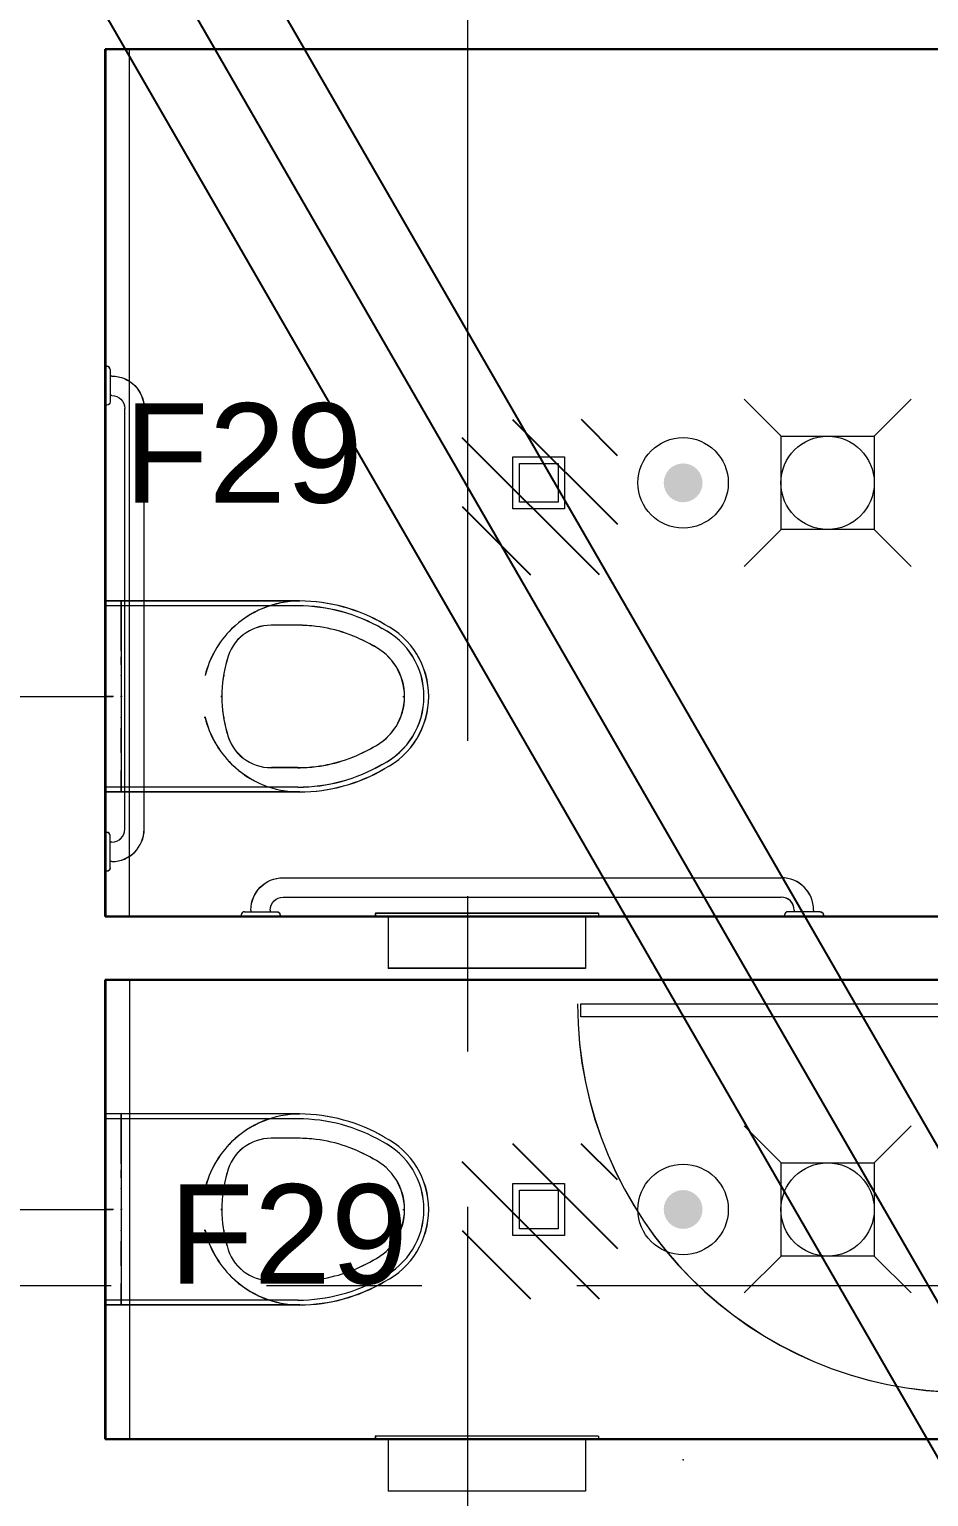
# Model space of a CAD drawing. Header units: inches. Extents: x -26575 to 27, y -11337 to 2257.
# Drawn here: x -21814.9 to -21745.4, y 650.8 to 764.2 of the extents above; entities that cross this region are included whole.
import ezdxf

# ---------------------------------------------------------------- set-up
doc = ezdxf.new("R2010")
doc.units = ezdxf.units.IN
doc.header["$LTSCALE"] = 48
doc.header["$MEASUREMENT"] = 0
for name, pattern in [('A106$0$CENTER', [2, 1.25, -0.25, 0.25, -0.25]), ('A106$0$DGN Style 4', [381.581252, 190.671456, -95.335728, 0.238339, -95.335728]), ('A112$0$CENTER', [2, 1.25, -0.25, 0.25, -0.25])]:
    doc.linetypes.add(name, pattern=pattern)
for name, color, linetype in [('A106$0$A-DOOR', 8, 'Continuous'), ('A106$0$A-FLOR-PFIX', 8, 'Continuous'), ('A106$0$A-FLOR-SPCL', 8, 'Continuous'), ('A106$0$A-GRID-GRDP0-15', 8, 'Continuous'), ('A106$0$A-WALL-FULL-INTR', 8, 'Continuous'), ('A106$0$Level 30', 8, 'Continuous'), ('A112$0$A-DOOR', 8, 'Continuous'), ('A112$0$A-FLOR-PFIX', 8, 'Continuous'), ('A112$0$A-FLOR-SPCL', 8, 'Continuous'), ('A112$0$A-GRID-GRDP0-15', 8, 'Continuous'), ('A112$0$A-WALL-FULL-INTR', 8, 'Continuous'), ('A112$0$Level 30', 8, 'Continuous'), ('A612$0$A-CLNG-AVDC', 8, 'Continuous'), ('A612$0$A-CLNG-LITE', 3, 'Continuous'), ('A612$0$A-CLNG-MECH-RTRN', 8, 'Continuous'), ('E-CNDT-POWR', 30, 'Continuous'), ('E-Emer-lite', 1, 'Continuous'), ('E-TEXT', 6, 'Continuous'), ('XREF', 7, 'Continuous')]:
    doc.layers.add(name, color=color, linetype=linetype)
doc.styles.add('M08', font='arial.ttf', dxfattribs={"height": 7.68})

# ---------------------------------------------------------------- blocks, each defined once
blk = doc.blocks.new('A106$0$AFWALL_1')
at = {"layer": 'A106$0$A-FLOR-PFIX', "linetype": 'Continuous', "lineweight": 13}
for p, q in [((-15.02, 7.38), (-1.23, 7.38)), ((-14.88, 7), (0, 7)), ((-1.23, 3.52), (-1.23, 7.38)), ((-1.23, 7.38), (0, 7.38)), ((-1.23, 7.38), (-1.23, 5.73)), ((0, 7), (0, 7.38)), ((0, 7.38), (0, 5.92)), ((0, 7), (0, 0)), ((-1.23, 5.73), (-1.23, 5.48)), ((0, 5.92), (0, 5.64)), ((-14.88, 5.5), (-12.83, 5.5)), ((-1.23, 5.48), (-1.23, 4.99)), ((-1.23, 4.99), (-1.23, 4.35)), ((0, 5.64), (0, 5.1)), ((0, 5.1), (0, 4.4)), ((-1.23, 4.35), (-1.23, 3.07)), ((-1.23, 3.52), (-1.23, 3.28)), ((0, 4.4), (0, 3.11)), ((-1.23, 3.28), (-1.23, 2.6)), ((-1.23, 2.84), (-1.23, 3.07)), ((-1.23, 2.63), (-1.23, 2.84)), ((-1.23, 2.45), (-1.23, 2.63)), ((-1.23, 2.6), (-1.23, 1.62)), ((-1.23, 2.45), (-1.23, 1.75)), ((0, 2.92), (0, 3.11)), ((0, 2.74), (0, 2.92)), ((0, 2.59), (0, 2.74)), ((0, 2.59), (0, 1.85)), ((-9.14, 1.62), (-9.21, 1.62)), ((-1.23, 1.75), (-1.23, 0.91)), ((-1.23, 1.62), (-1.23, 1.59)), ((-1.23, 1.59), (-1.23, 1.5)), ((-1.23, 1.5), (-1.23, 1.35)), ((-1.23, 1.35), (-1.23, 0.92)), ((0, 1.85), (0, 0.96)), ((-23.12, 0), (-23.13, 0)), ((-23.09, 0), (-23.12, 0)), ((-23.05, 0), (-23.09, 0)), ((-22.99, 0), (-23.05, 0)), ((-9.05, 0), (-8.95, 0)), ((-8.94, 0), (-9, 0)), ((-8.95, 0), (-8.94, 0)), ((-1.29, 0), (-1.23, 0)), ((-1.23, 0.92), (-1.23, 0.47)), ((-1.23, 0.91), (-1.23, 0)), ((-1.23, 0.47), (-1.23, 0)), ((-1.23, 0), (-1.23, -0.47)), ((-1.23, 0), (-1.23, -0.91)), ((-0.64, 0), (0, 0)), ((0.64, 0), (-0.57, 0)), ((0, 0.96), (0, 0)), ((0, -7), (0, 0)), ((0, 0), (0, -0.96)), ((-1.23, -0.47), (-1.23, -0.92)), ((-1.23, -0.91), (-1.23, -1.75)), ((-1.23, -0.92), (-1.23, -1.35)), ((0, -0.96), (0, -1.85)), ((-9.14, -1.62), (-9.21, -1.62)), ((-7.76, -1.62), (-7.67, -1.62)), ((-7.66, -1.62), (-7.71, -1.62)), ((-7.67, -1.62), (-7.66, -1.62)), ((-1.23, -1.35), (-1.23, -1.5)), ((-1.23, -1.5), (-1.23, -1.59)), ((-1.23, -1.59), (-1.23, -1.62)), ((-1.23, -1.62), (-1.23, -2.6)), ((-1.23, -1.75), (-1.23, -2.45)), ((0, -1.85), (0, -2.59)), ((-1.23, -2.63), (-1.23, -2.45)), ((-1.23, -2.6), (-1.23, -3.28)), ((-1.23, -2.84), (-1.23, -2.63)), ((-1.23, -3.07), (-1.23, -2.84)), ((-1.23, -4.35), (-1.23, -3.07)), ((-1.23, -3.28), (-1.23, -3.52)), ((0, -2.74), (0, -2.59)), ((0, -2.92), (0, -2.74)), ((0, -3.11), (0, -2.92)), ((0, -4.4), (0, -3.11)), ((-1.23, -3.52), (-1.23, -7.38)), ((-1.23, -4.35), (-1.23, -4.99)), ((0, -4.4), (0, -5.1)), ((-14.88, -5.5), (-12.83, -5.5)), ((-1.23, -4.99), (-1.23, -5.48)), ((-1.23, -5.48), (-1.23, -5.73)), ((0, -5.1), (0, -5.64)), ((0, -5.64), (0, -5.92)), ((-1.23, -7.38), (-1.23, -5.73)), ((0, -7.38), (0, -5.92)), ((-15.02, -7.38), (-1.23, -7.38)), ((-14.88, -7), (0, -7)), ((-1.23, -7.38), (0, -7.38)), ((0, -7), (0, -7.38))]:
    blk.add_line(p, q, dxfattribs=at)
at = {"layer": 'A106$0$A-FLOR-PFIX', "linetype": 'Continuous', "lineweight": 13, "extrusion": (0, 0, -1)}
for centre, radius, start, end in [((14.95, -5.73), 13.11, 59.5714, 89.6853), ((14.88, -6), 13, 59.8405, 90), ((14.88, -6), 13, 59.8406, 90.0001), ((15.04, -0.17), 7.54, 90.1427, 134.4461), ((18.75, 0), 6.25, 360, 63.0198), ((18.75, 0), 5.88, 360, 63.119), ((14.88, -6), 11.5, 59.6174, 82.8545), ((14.88, -6), 11.5, 82.8545, 90), ((12.81, 2), 3.5, 89.6441, 166.4342), ((15.04, -0.17), 7.54, 134.4461, 166.2742), ((18.75, 0), 4.38, 360, 63.6571), ((19, 0), 10, 163.6146, 180), ((18.75, 0), 6.25, 296.9802, 360), ((18.75, 0), 5.88, 296.881, 360), ((18.75, 0), 4.38, 296.3429, 360), ((19, 0), 10, 180, 196.3854), ((15.04, 0.16), 7.54, 193.7258, 225.5539), ((12.81, -2), 3.5, 193.5658, 270.3559), ((14.88, 6), 11.5, 277.1455, 300.3826), ((14.95, 5.73), 13.11, 270.3147, 300.4286), ((14.88, 6), 13, 269.9999, 300.1594), ((14.88, 6), 13, 270, 300.1595), ((14.88, 6), 11.5, 270, 277.1455), ((15.04, 0.16), 7.54, 225.5539, 269.8573)]:
    blk.add_arc(centre, radius, start, end, dxfattribs=at)
at = {"layer": 'A106$0$A-FLOR-PFIX', "linetype": 'Continuous', "lineweight": 13}
for p in [(-1.23, 1.62), (-1.23, 0), (0, 0), (-1.23, -1.62)]:
    blk.add_point(p, dxfattribs=at)
blk = doc.blocks.new('A106$0$AFWALL_3')
at = {"layer": 'A106$0$A-FLOR-PFIX', "linetype": 'Continuous', "lineweight": 13}
for p, q in [((-15.02, 7.38), (-1.23, 7.38)), ((-14.88, 7), (0, 7)), ((-1.23, 3.52), (-1.23, 7.38)), ((-1.23, 7.38), (0, 7.38)), ((-1.23, 7.38), (-1.23, 5.73)), ((0, 7), (0, 7.38)), ((0, 7.38), (0, 5.92)), ((0, 7), (0, 0)), ((-1.23, 5.73), (-1.23, 5.48)), ((0, 5.92), (0, 5.64)), ((-14.88, 5.5), (-12.83, 5.5)), ((-1.23, 5.48), (-1.23, 4.99)), ((-1.23, 4.99), (-1.23, 4.35)), ((0, 5.64), (0, 5.1)), ((0, 5.1), (0, 4.4)), ((-1.23, 4.35), (-1.23, 3.07)), ((-1.23, 3.52), (-1.23, 3.28)), ((0, 4.4), (0, 3.11)), ((-1.23, 3.28), (-1.23, 2.6)), ((-1.23, 2.84), (-1.23, 3.07)), ((-1.23, 2.63), (-1.23, 2.84)), ((-1.23, 2.45), (-1.23, 2.63)), ((-1.23, 2.6), (-1.23, 1.62)), ((-1.23, 2.45), (-1.23, 1.75)), ((0, 2.92), (0, 3.11)), ((0, 2.74), (0, 2.92)), ((0, 2.59), (0, 2.74)), ((0, 2.59), (0, 1.85)), ((-9.14, 1.62), (-9.21, 1.62)), ((-1.23, 1.75), (-1.23, 0.91)), ((-1.23, 1.62), (-1.23, 1.59)), ((-1.23, 1.59), (-1.23, 1.5)), ((-1.23, 1.5), (-1.23, 1.35)), ((-1.23, 1.35), (-1.23, 0.92)), ((0, 1.85), (0, 0.96)), ((-23.12, 0), (-23.13, 0)), ((-23.09, 0), (-23.12, 0)), ((-23.05, 0), (-23.09, 0)), ((-22.99, 0), (-23.05, 0)), ((-9.05, 0), (-8.95, 0)), ((-8.94, 0), (-9, 0)), ((-8.95, 0), (-8.94, 0)), ((-1.29, 0), (-1.23, 0)), ((-1.23, 0.92), (-1.23, 0.47)), ((-1.23, 0.91), (-1.23, 0)), ((-1.23, 0.47), (-1.23, 0)), ((-1.23, 0), (-1.23, -0.47)), ((-1.23, 0), (-1.23, -0.91)), ((-0.64, 0), (0, 0)), ((0.64, 0), (-0.57, 0)), ((0, 0.96), (0, 0)), ((0, -7), (0, 0)), ((0, 0), (0, -0.96)), ((-1.23, -0.47), (-1.23, -0.92)), ((-1.23, -0.91), (-1.23, -1.75)), ((-1.23, -0.92), (-1.23, -1.35)), ((0, -0.96), (0, -1.85)), ((-9.14, -1.62), (-9.21, -1.62)), ((-7.76, -1.62), (-7.67, -1.62)), ((-7.66, -1.62), (-7.71, -1.62)), ((-7.67, -1.62), (-7.66, -1.62)), ((-1.23, -1.35), (-1.23, -1.5)), ((-1.23, -1.5), (-1.23, -1.59)), ((-1.23, -1.59), (-1.23, -1.62)), ((-1.23, -1.62), (-1.23, -2.6)), ((-1.23, -1.75), (-1.23, -2.45)), ((0, -1.85), (0, -2.59)), ((-1.23, -2.63), (-1.23, -2.45)), ((-1.23, -2.6), (-1.23, -3.28)), ((-1.23, -2.84), (-1.23, -2.63)), ((-1.23, -3.07), (-1.23, -2.84)), ((-1.23, -4.35), (-1.23, -3.07)), ((-1.23, -3.28), (-1.23, -3.52)), ((0, -2.74), (0, -2.59)), ((0, -2.92), (0, -2.74)), ((0, -3.11), (0, -2.92)), ((0, -4.4), (0, -3.11)), ((-1.23, -3.52), (-1.23, -7.38)), ((-1.23, -4.35), (-1.23, -4.99)), ((0, -4.4), (0, -5.1)), ((-14.88, -5.5), (-12.83, -5.5)), ((-1.23, -4.99), (-1.23, -5.48)), ((-1.23, -5.48), (-1.23, -5.73)), ((0, -5.1), (0, -5.64)), ((0, -5.64), (0, -5.92)), ((-1.23, -7.38), (-1.23, -5.73)), ((0, -7.38), (0, -5.92)), ((-15.02, -7.38), (-1.23, -7.38)), ((-14.88, -7), (0, -7)), ((-1.23, -7.38), (0, -7.38)), ((0, -7), (0, -7.38))]:
    blk.add_line(p, q, dxfattribs=at)
at = {"layer": 'A106$0$A-FLOR-PFIX', "linetype": 'Continuous', "lineweight": 13, "extrusion": (0, 0, -1)}
for centre, radius, start, end in [((14.95, -5.73), 13.11, 59.5714, 89.6853), ((14.88, -6), 13, 59.8405, 90), ((14.88, -6), 13, 59.8406, 90.0001), ((15.04, -0.17), 7.54, 90.1427, 134.4461), ((18.75, 0), 6.25, 360, 63.0198), ((18.75, 0), 5.88, 360, 63.119), ((14.88, -6), 11.5, 59.6174, 82.8545), ((14.88, -6), 11.5, 82.8545, 90), ((12.81, 2), 3.5, 89.6441, 166.4342), ((15.04, -0.17), 7.54, 134.4461, 166.2742), ((18.75, 0), 4.38, 360, 63.6571), ((19, 0), 10, 163.6146, 180), ((18.75, 0), 6.25, 296.9802, 360), ((18.75, 0), 5.88, 296.881, 360), ((18.75, 0), 4.38, 296.3429, 360), ((19, 0), 10, 180, 196.3854), ((15.04, 0.16), 7.54, 193.7258, 225.5539), ((12.81, -2), 3.5, 193.5658, 270.3559), ((14.88, 6), 11.5, 277.1455, 300.3826), ((14.95, 5.73), 13.11, 270.3147, 300.4286), ((14.88, 6), 13, 269.9999, 300.1594), ((14.88, 6), 13, 270, 300.1595), ((14.88, 6), 11.5, 270, 277.1455), ((15.04, 0.16), 7.54, 225.5539, 269.8573)]:
    blk.add_arc(centre, radius, start, end, dxfattribs=at)
at = {"layer": 'A106$0$A-FLOR-PFIX', "linetype": 'Continuous', "lineweight": 13}
for p in [(-1.23, 1.62), (-1.23, 0), (0, 0), (-1.23, -1.62)]:
    blk.add_point(p, dxfattribs=at)
blk = doc.blocks.new('*U393')
at = {"layer": 'A106$0$A-FLOR-SPCL', "linetype": 'Continuous', "lineweight": 13}
for p, q in [((-8.63, 0.75), (-8.63, 0.5)), ((-8.63, 0.75), (8.63, 0.75)), ((-8.63, 0.5), (8.63, 0.5)), ((-7.63, 0.5), (-7.62, -3.5)), ((7.63, 0.5), (7.63, -3.5)), ((8.63, 0.75), (8.63, 0.5)), ((-7.62, -3.5), (7.63, -3.5))]:
    blk.add_line(p, q, dxfattribs=at)
blk = doc.blocks.new('*U396')
at = {"layer": 'A106$0$A-FLOR-SPCL', "linetype": 'Continuous', "lineweight": 13}
for p, q in [((-8.63, 0.75), (-8.63, 0.5)), ((-8.63, 0.75), (8.63, 0.75)), ((-8.63, 0.5), (8.63, 0.5)), ((-7.63, 0.5), (-7.62, -3.5)), ((7.63, 0.5), (7.63, -3.5)), ((8.63, 0.75), (8.63, 0.5)), ((-7.62, -3.5), (7.63, -3.5))]:
    blk.add_line(p, q, dxfattribs=at)
blk = doc.blocks.new('A106$0$GBPL02')
at = {"layer": 'A106$0$Level 30', "linetype": 'Continuous', "lineweight": 0}
for p, q in [((-1.75, 3), (-40.25, 3)), ((-1.75, 1.5), (-40.25, 1.5)), ((-43.51, 0.12), (-43.51, 0)), ((-43.25, 0.37), (-40.75, 0.37)), ((-42.75, 0.5), (-42.75, 0.37)), ((-41.26, 0.5), (-41.25, 0.38)), ((-40.5, 0.12), (-40.5, 0)), ((-1.5, 0.12), (-1.5, 0)), ((1.25, 0.37), (-1.25, 0.37)), ((-0.75, 0.5), (-0.75, 0.37)), ((0.75, 0.5), (0.75, 0.37)), ((1.5, 0.12), (1.5, 0))]:
    blk.add_line(p, q, dxfattribs=at)
at = {"layer": 'A106$0$Level 30', "linetype": 'Continuous', "lineweight": 0, "extrusion": (0, 0, -1)}
for centre, radius, start, end in [((40.25, 0.5), 2.5, 360, 90), ((40.25, 0.5), 1, 360, 90), ((40.75, 0.12), 0.25, 90, 180), ((-1.25, 0.12), 0.25, 90, 180)]:
    blk.add_arc(centre, radius, start, end, dxfattribs=at)
at = {"layer": 'A106$0$Level 30', "linetype": 'Continuous', "lineweight": 0}
for centre, radius, start, end in [((-1.75, 0.5), 2.5, 0, 90), ((-1.75, 0.5), 1, 0, 90), ((-43.25, 0.12), 0.25, 90, 180), ((-1.25, 0.12), 0.25, 90, 180)]:
    blk.add_arc(centre, radius, start, end, dxfattribs=at)
blk.add_point((0, 0), dxfattribs=at)
blk = doc.blocks.new('A106$0$GBPL01')
at = {"layer": 'A106$0$A-FLOR-SPCL', "linetype": 'Continuous', "lineweight": 0}
for p, q in [((-0.13, 37.5), (0, 37.5)), ((-0.5, 36.75), (-0.38, 36.75)), ((-0.38, 37.25), (-0.38, 34.75)), ((-0.5, 35.25), (-0.38, 35.25)), ((-3, 1.75), (-3, 34.25)), ((-1.5, 1.75), (-1.5, 34.25)), ((-0.12, 34.5), (0, 34.5)), ((-0.38, -1.25), (-0.38, 1.25)), ((-0.12, 1.5), (0, 1.5)), ((-0.5, 0.75), (-0.38, 0.75)), ((-0.5, -0.75), (-0.38, -0.75)), ((-0.12, -1.5), (0, -1.5))]:
    blk.add_line(p, q, dxfattribs=at)
at = {"layer": 'A106$0$A-FLOR-SPCL', "linetype": 'Continuous', "lineweight": 0, "extrusion": (0, 0, -1)}
for centre, radius, start, end in [((0.12, 37.25), 0.25, 360, 90), ((0.5, 1.75), 2.5, 270, 360), ((0.5, 1.75), 1, 270, 360), ((0.12, 1.25), 0.25, 360, 90)]:
    blk.add_arc(centre, radius, start, end, dxfattribs=at)
at = {"layer": 'A106$0$A-FLOR-SPCL', "linetype": 'Continuous', "lineweight": 0}
for centre, radius, start, end in [((-0.5, 34.25), 2.5, 90, 180), ((-0.5, 34.25), 1, 90, 180), ((-0.12, 34.75), 0.25, 180, 270), ((-0.12, -1.25), 0.25, 180, 270)]:
    blk.add_arc(centre, radius, start, end, dxfattribs=at)
blk.add_point((0, 0), dxfattribs=at)
blk = doc.blocks.new('A106$0$GBPL02_2')
at = {"layer": 'A106$0$A-FLOR-SPCL', "linetype": 'Continuous', "lineweight": 0}
for p, q in [((-1.75, 3), (-40.25, 3)), ((-1.75, 1.5), (-40.25, 1.5)), ((-43.51, 0.12), (-43.51, 0)), ((-43.25, 0.37), (-40.75, 0.37)), ((-42.75, 0.5), (-42.75, 0.37)), ((-41.26, 0.5), (-41.25, 0.38)), ((-40.5, 0.12), (-40.5, 0)), ((-1.5, 0.12), (-1.5, 0)), ((1.25, 0.37), (-1.25, 0.37)), ((-0.75, 0.5), (-0.75, 0.37)), ((0.75, 0.5), (0.75, 0.37)), ((1.5, 0.12), (1.5, 0))]:
    blk.add_line(p, q, dxfattribs=at)
at = {"layer": 'A106$0$A-FLOR-SPCL', "linetype": 'Continuous', "lineweight": 0, "extrusion": (0, 0, -1)}
for centre, radius, start, end in [((40.25, 0.5), 2.5, 360, 90), ((40.25, 0.5), 1, 360, 90), ((40.75, 0.12), 0.25, 90, 180), ((-1.25, 0.12), 0.25, 90, 180)]:
    blk.add_arc(centre, radius, start, end, dxfattribs=at)
at = {"layer": 'A106$0$A-FLOR-SPCL', "linetype": 'Continuous', "lineweight": 0}
for centre, radius, start, end in [((-1.75, 0.5), 2.5, 0, 90), ((-1.75, 0.5), 1, 0, 90), ((-43.25, 0.12), 0.25, 90, 180), ((-1.25, 0.12), 0.25, 90, 180)]:
    blk.add_arc(centre, radius, start, end, dxfattribs=at)
blk.add_point((0, 0), dxfattribs=at)
blk = doc.blocks.new('*U385')
at = {"layer": 'A106$0$A-DOOR', "linetype": 'Continuous', "lineweight": 0}
blk.add_arc((613.01, 284.99), 240, 180, 270, dxfattribs=at)
at = {"layer": 'A106$0$A-DOOR', "linetype": 'Continuous', "lineweight": 13}
blk.add_3dface([(613.01, 276.98), (375.03, 276.98), (375.03, 284.99), (613.01, 284.99)], dxfattribs=at)
at = {"layer": 'A106$0$A-FLOR-PFIX', "linetype": 'A106$0$DGN Style 4', "lineweight": 0}
for p, q in [((-81, 475), (81, 475)), ((-81, 158), (81, 158))]:
    blk.add_line(p, q, dxfattribs=at)
at = {"layer": 'A106$0$A-WALL-FULL-INTR', "linetype": 'Continuous', "lineweight": 30}
for p, q in [((81, 339), (81, 875)), ((81, 875), (617, 875)), ((80.99, 339), (616.99, 339)), ((80.99, 300), (616.99, 300)), ((81, 16), (81, 300)), ((81, 16), (616.99, 16))]:
    blk.add_line(p, q, dxfattribs=at)
at = {"layer": 'A106$0$A-FLOR-PFIX', "linetype": 'Continuous', "lineweight": 13, "extrusion": (0, 0, -1), "xscale": 8, "yscale": 8, "zscale": 8}
for name, p in [('A106$0$AFWALL_1', (-81, 475)), ('A106$0$AFWALL_3', (-81, 158))]:
    blk.add_blockref(name, p, dxfattribs=at)
at = {"layer": 'A106$0$A-FLOR-SPCL', "linetype": 'Continuous', "lineweight": 0, "extrusion": (0, 0, -1), "xscale": 8, "yscale": 8, "zscale": 8}
for name, p in [('A106$0$GBPL01', (-81, 379)), ('A106$0$GBPL02_2', (-177, 339))]:
    blk.add_blockref(name, p, dxfattribs=at)
at = {"layer": 'A106$0$A-FLOR-SPCL', "linetype": 'Continuous', "lineweight": 13, "extrusion": (0, 0, -1), "xscale": 8, "yscale": 8, "zscale": 8}
for name, p in [('*U396', (-317, 335)), ('*U393', (-317, 12))]:
    blk.add_blockref(name, p, dxfattribs=at)
at = {"layer": 'A106$0$Level 30', "linetype": 'Continuous', "lineweight": 0, "extrusion": (0, 0, -1), "xscale": 8, "yscale": 8, "zscale": 8}
blk.add_blockref('A106$0$GBPL02', (-177, 339), dxfattribs=at)
blk = doc.blocks.new('A106')
at = {"layer": 'A106$0$A-GRID-GRDP0-15', "linetype": 'A106$0$CENTER', "lineweight": 0}
for p, q in [((-21781.02, 2113.24), (-21781.02, -676.9)), ((-23884.56, 667.16), (-20368.73, 667.16))]:
    blk.add_line(p, q, dxfattribs=at)
at = {"layer": 'A106$0$A-WALL-FULL-INTR', "lineweight": 30, "xscale": 0.125, "yscale": 0.125, "zscale": 0.125}
blk.add_blockref('*U385', (-21819.14, 653.28), dxfattribs=at)
blk = doc.blocks.new('A112')
at = {"layer": 'A112$0$A-DOOR', "lineweight": 0}
blk.add_arc((-21742.51, 688.91), 30, 180, 270, dxfattribs=at)
at = {"layer": 'A112$0$A-DOOR', "lineweight": 13}
blk.add_3dface([(-21742.51, 687.91), (-21772.26, 687.91), (-21772.26, 688.91), (-21742.51, 688.91)], dxfattribs=at)
at = {"layer": 'A112$0$A-FLOR-PFIX', "lineweight": 13}
for p, q in [((-21809.01, 719.66), (-21809.01, 720.03)), ((-21807.78, 720.03), (-21809.01, 720.03)), ((-21809.01, 720.03), (-21809.01, 718.58)), ((-21807.78, 716.18), (-21807.78, 720.03)), ((-21793.99, 720.03), (-21807.78, 720.03)), ((-21807.78, 720.03), (-21807.78, 718.39)), ((-21794.14, 719.66), (-21809.01, 719.66)), ((-21809.01, 719.66), (-21809.01, 712.66)), ((-21809.01, 718.58), (-21809.01, 718.3)), ((-21809.01, 718.3), (-21809.01, 717.76)), ((-21809.01, 717.76), (-21809.01, 717.06)), ((-21807.78, 718.39), (-21807.78, 718.14)), ((-21807.78, 718.14), (-21807.78, 717.65)), ((-21807.78, 717.65), (-21807.78, 717.01)), ((-21794.14, 718.16), (-21796.18, 718.16)), ((-21809.01, 717.06), (-21809.01, 715.77)), ((-21807.78, 717.01), (-21807.78, 715.73)), ((-21809.01, 715.58), (-21809.01, 715.77)), ((-21809.01, 715.4), (-21809.01, 715.58)), ((-21809.01, 715.25), (-21809.01, 715.4)), ((-21809.01, 715.25), (-21809.01, 714.51)), ((-21807.78, 716.18), (-21807.78, 715.94)), ((-21807.78, 715.94), (-21807.78, 715.26)), ((-21807.78, 715.5), (-21807.78, 715.73)), ((-21807.78, 715.29), (-21807.78, 715.5)), ((-21807.78, 715.11), (-21807.78, 715.29)), ((-21807.78, 715.26), (-21807.78, 714.28)), ((-21809.01, 714.51), (-21809.01, 713.62)), ((-21807.78, 715.11), (-21807.78, 714.41)), ((-21807.78, 714.41), (-21807.78, 713.57)), ((-21807.78, 714.28), (-21807.78, 714.25)), ((-21807.78, 714.25), (-21807.78, 714.16)), ((-21807.78, 714.16), (-21807.78, 714.01)), ((-21799.88, 714.28), (-21799.8, 714.28)), ((-21809.01, 713.62), (-21809.01, 712.66)), ((-21807.78, 714.01), (-21807.78, 713.58)), ((-21807.78, 713.58), (-21807.78, 713.13)), ((-21807.78, 713.57), (-21807.78, 712.66)), ((-21807.78, 713.13), (-21807.78, 712.66)), ((-21809.66, 712.66), (-21808.44, 712.66)), ((-21809.01, 705.66), (-21809.01, 712.66)), ((-21809.01, 712.66), (-21809.01, 711.7)), ((-21808.37, 712.66), (-21809.01, 712.66)), ((-21807.78, 712.66), (-21807.78, 712.19)), ((-21807.78, 712.66), (-21807.78, 711.75)), ((-21807.72, 712.66), (-21807.78, 712.66)), ((-21807.78, 712.19), (-21807.78, 711.74)), ((-21800.06, 712.66), (-21800.07, 712.66)), ((-21800.07, 712.66), (-21800.01, 712.66)), ((-21799.96, 712.66), (-21800.06, 712.66)), ((-21786.02, 712.66), (-21785.96, 712.66)), ((-21785.96, 712.66), (-21785.92, 712.66)), ((-21785.92, 712.66), (-21785.89, 712.66)), ((-21785.89, 712.66), (-21785.88, 712.66)), ((-21809.01, 711.7), (-21809.01, 710.81)), ((-21809.01, 710.81), (-21809.01, 710.07)), ((-21807.78, 711.75), (-21807.78, 710.91)), ((-21807.78, 711.74), (-21807.78, 711.3)), ((-21807.78, 711.3), (-21807.78, 711.16)), ((-21807.78, 711.16), (-21807.78, 711.07)), ((-21807.78, 711.07), (-21807.78, 711.04)), ((-21807.78, 711.04), (-21807.78, 710.06)), ((-21807.78, 710.91), (-21807.78, 710.21)), ((-21801.35, 711.04), (-21801.36, 711.04)), ((-21801.36, 711.04), (-21801.3, 711.04)), ((-21801.25, 711.04), (-21801.35, 711.04)), ((-21799.88, 711.04), (-21799.8, 711.04)), ((-21809.01, 709.92), (-21809.01, 710.07)), ((-21809.01, 709.74), (-21809.01, 709.92)), ((-21809.01, 709.55), (-21809.01, 709.74)), ((-21809.01, 708.26), (-21809.01, 709.55)), ((-21807.78, 710.03), (-21807.78, 710.21)), ((-21807.78, 710.06), (-21807.78, 709.38)), ((-21807.78, 709.82), (-21807.78, 710.03)), ((-21807.78, 709.59), (-21807.78, 709.82)), ((-21807.78, 708.31), (-21807.78, 709.59)), ((-21807.78, 709.38), (-21807.78, 709.14)), ((-21807.78, 709.14), (-21807.78, 705.28)), ((-21809.01, 708.26), (-21809.01, 707.56)), ((-21809.01, 707.56), (-21809.01, 707.02)), ((-21807.78, 708.31), (-21807.78, 707.67)), ((-21807.78, 707.67), (-21807.78, 707.18)), ((-21809.01, 707.02), (-21809.01, 706.74)), ((-21809.01, 705.28), (-21809.01, 706.74)), ((-21807.78, 707.18), (-21807.78, 706.93)), ((-21807.78, 705.28), (-21807.78, 706.93)), ((-21794.14, 707.16), (-21796.18, 707.16)), ((-21809.01, 705.66), (-21809.01, 705.28)), ((-21794.14, 705.66), (-21809.01, 705.66)), ((-21807.78, 705.28), (-21809.01, 705.28)), ((-21793.99, 705.28), (-21807.78, 705.28)), ((-21809.01, 680.03), (-21809.01, 680.41)), ((-21807.78, 680.41), (-21809.01, 680.41)), ((-21809.01, 680.41), (-21809.01, 678.95)), ((-21807.78, 676.56), (-21807.78, 680.41)), ((-21793.99, 680.41), (-21807.78, 680.41)), ((-21807.78, 680.41), (-21807.78, 678.77)), ((-21794.14, 680.03), (-21809.01, 680.03)), ((-21809.01, 680.03), (-21809.01, 673.03)), ((-21809.01, 678.95), (-21809.01, 678.67)), ((-21809.01, 678.67), (-21809.01, 678.14)), ((-21809.01, 678.14), (-21809.01, 677.43)), ((-21807.78, 678.77), (-21807.78, 678.51)), ((-21807.78, 678.51), (-21807.78, 678.03)), ((-21807.78, 678.03), (-21807.78, 677.39)), ((-21794.14, 678.53), (-21796.18, 678.53)), ((-21809.01, 677.43), (-21809.01, 676.14)), ((-21807.78, 677.39), (-21807.78, 676.1)), ((-21809.01, 675.95), (-21809.01, 676.14)), ((-21809.01, 675.78), (-21809.01, 675.95)), ((-21809.01, 675.63), (-21809.01, 675.78)), ((-21809.01, 675.63), (-21809.01, 674.88)), ((-21807.78, 676.56), (-21807.78, 676.31)), ((-21807.78, 676.31), (-21807.78, 675.63)), ((-21807.78, 675.87), (-21807.78, 676.1)), ((-21807.78, 675.67), (-21807.78, 675.87)), ((-21807.78, 675.49), (-21807.78, 675.67)), ((-21807.78, 675.63), (-21807.78, 674.66)), ((-21809.01, 674.88), (-21809.01, 674)), ((-21807.78, 675.49), (-21807.78, 674.78)), ((-21807.78, 674.78), (-21807.78, 673.94)), ((-21807.78, 674.66), (-21807.78, 674.63)), ((-21807.78, 674.63), (-21807.78, 674.53)), ((-21807.78, 674.53), (-21807.78, 674.39)), ((-21799.88, 674.66), (-21799.8, 674.66)), ((-21809.01, 674), (-21809.01, 673.03)), ((-21807.78, 674.39), (-21807.78, 673.96)), ((-21807.78, 673.96), (-21807.78, 673.5)), ((-21807.78, 673.94), (-21807.78, 673.03)), ((-21807.78, 673.5), (-21807.78, 673.03)), ((-21809.66, 673.03), (-21808.44, 673.03)), ((-21809.01, 666.03), (-21809.01, 673.03)), ((-21809.01, 673.03), (-21809.01, 672.07)), ((-21808.37, 673.03), (-21809.01, 673.03)), ((-21807.78, 673.03), (-21807.78, 672.57)), ((-21807.78, 673.03), (-21807.78, 672.13)), ((-21807.72, 673.03), (-21807.78, 673.03)), ((-21807.78, 672.57), (-21807.78, 672.11)), ((-21800.06, 673.03), (-21800.07, 673.03)), ((-21800.07, 673.03), (-21800.01, 673.03)), ((-21799.96, 673.03), (-21800.06, 673.03)), ((-21786.02, 673.03), (-21785.96, 673.03)), ((-21785.96, 673.03), (-21785.92, 673.04)), ((-21785.92, 673.04), (-21785.89, 673.04)), ((-21785.89, 673.04), (-21785.88, 673.03)), ((-21809.01, 672.07), (-21809.01, 671.19)), ((-21809.01, 671.19), (-21809.01, 670.44)), ((-21807.78, 672.13), (-21807.78, 671.29)), ((-21807.78, 672.11), (-21807.78, 671.68)), ((-21807.78, 671.68), (-21807.78, 671.54)), ((-21807.78, 671.54), (-21807.78, 671.44)), ((-21807.78, 671.44), (-21807.78, 671.41)), ((-21807.78, 671.41), (-21807.78, 670.44)), ((-21807.78, 671.29), (-21807.78, 670.58)), ((-21801.35, 671.41), (-21801.36, 671.41)), ((-21801.36, 671.41), (-21801.3, 671.41)), ((-21801.25, 671.41), (-21801.35, 671.41)), ((-21799.88, 671.41), (-21799.8, 671.41)), ((-21809.01, 670.29), (-21809.01, 670.44)), ((-21809.01, 670.12), (-21809.01, 670.29)), ((-21809.01, 669.93), (-21809.01, 670.12)), ((-21809.01, 668.64), (-21809.01, 669.93)), ((-21807.78, 670.4), (-21807.78, 670.58)), ((-21807.78, 670.44), (-21807.78, 669.76)), ((-21807.78, 670.2), (-21807.78, 670.4)), ((-21807.78, 669.97), (-21807.78, 670.2)), ((-21807.78, 668.68), (-21807.78, 669.97)), ((-21807.78, 669.76), (-21807.78, 669.51)), ((-21807.78, 669.51), (-21807.78, 665.66)), ((-21809.01, 668.64), (-21809.01, 667.93)), ((-21809.01, 667.93), (-21809.01, 667.4)), ((-21807.78, 668.68), (-21807.78, 668.04)), ((-21807.78, 668.04), (-21807.78, 667.56)), ((-21809.01, 667.4), (-21809.01, 667.12)), ((-21809.01, 665.66), (-21809.01, 667.12)), ((-21807.78, 667.56), (-21807.78, 667.3)), ((-21807.78, 665.66), (-21807.78, 667.3)), ((-21794.14, 667.53), (-21796.18, 667.53)), ((-21809.01, 666.03), (-21809.01, 665.66)), ((-21794.14, 666.03), (-21809.01, 666.03)), ((-21807.78, 665.66), (-21809.01, 665.66)), ((-21793.99, 665.66), (-21807.78, 665.66))]:
    blk.add_line(p, q, dxfattribs=at)
at = {"layer": 'A112$0$A-FLOR-PFIX', "lineweight": 0}
for p, q in [((-21829.26, 712.66), (-21809.01, 712.66)), ((-21829.26, 673.03), (-21809.01, 673.03))]:
    blk.add_line(p, q, dxfattribs=at)
at = {"layer": 'A112$0$A-FLOR-PFIX', "lineweight": 13}
for centre, radius, start, end in [((-21793.97, 712.49), 7.54, 90.1427, 134.4461), ((-21794.07, 706.93), 13.11, 59.5714, 89.6853), ((-21794.14, 706.66), 13, 59.8405, 90), ((-21794.14, 706.66), 13, 59.8406, 90.0001), ((-21793.97, 712.49), 7.54, 134.4461, 166.2742), ((-21796.2, 714.66), 3.5, 89.6441, 166.4342), ((-21794.14, 706.66), 11.5, 82.8545, 90), ((-21794.14, 706.66), 11.5, 59.6174, 82.8545), ((-21790.26, 712.66), 5.88, 0, 63.119), ((-21790.26, 712.66), 6.25, 0, 63.0198), ((-21790.26, 712.66), 4.38, 0, 63.6571), ((-21790.01, 712.66), 10, 163.6146, 180), ((-21790.01, 712.66), 10, 180, 196.3854), ((-21790.26, 712.66), 4.38, 296.3429, 0), ((-21790.26, 712.66), 5.88, 296.881, 0), ((-21790.26, 712.66), 6.25, 296.9802, 0), ((-21793.97, 712.82), 7.54, 193.7258, 225.5539), ((-21796.2, 710.66), 3.5, 193.5658, 270.3559), ((-21794.14, 718.66), 11.5, 277.1455, 300.3826), ((-21793.97, 712.82), 7.54, 225.5539, 269.8573), ((-21794.14, 718.66), 13, 269.9999, 300.1594), ((-21794.14, 718.66), 13, 270, 300.1595), ((-21794.14, 718.66), 11.5, 270, 277.1455), ((-21794.07, 718.39), 13.11, 270.3147, 300.4286), ((-21793.97, 672.87), 7.54, 90.1427, 134.4461), ((-21794.07, 667.3), 13.11, 59.5714, 89.6853), ((-21794.14, 667.03), 13, 59.8405, 90), ((-21794.14, 667.03), 13, 59.8406, 90.0001), ((-21793.97, 672.87), 7.54, 134.4461, 166.2742), ((-21796.2, 675.03), 3.5, 89.6441, 166.4342), ((-21794.14, 667.03), 11.5, 82.8545, 90), ((-21794.14, 667.03), 11.5, 59.6174, 82.8545), ((-21790.26, 673.03), 5.88, 0, 63.119), ((-21790.26, 673.03), 6.25, 0, 63.0198), ((-21790.26, 673.03), 4.38, 0, 63.6571), ((-21790.01, 673.03), 10, 163.6146, 180), ((-21790.01, 673.03), 10, 180, 196.3854), ((-21790.26, 673.03), 4.38, 296.3429, 0), ((-21790.26, 673.03), 5.88, 296.881, 0), ((-21790.26, 673.03), 6.25, 296.9802, 0), ((-21793.97, 673.2), 7.54, 193.7258, 225.5539), ((-21796.2, 671.03), 3.5, 193.5658, 270.3559), ((-21794.14, 679.03), 11.5, 277.1455, 300.3826), ((-21793.97, 673.2), 7.54, 225.5539, 269.8573), ((-21794.14, 679.03), 13, 269.9999, 300.1594), ((-21794.14, 679.03), 13, 270, 300.1595), ((-21794.14, 679.03), 11.5, 270, 277.1455), ((-21794.07, 678.77), 13.11, 270.3147, 300.4286)]:
    blk.add_arc(centre, radius, start, end, dxfattribs=at)
for p in [(-21807.78, 714.28), (-21809.01, 712.66), (-21807.78, 712.66), (-21807.78, 711.04), (-21807.78, 674.66), (-21809.01, 673.03), (-21807.78, 673.03), (-21807.78, 671.41)]:
    blk.add_point(p, dxfattribs=at)
at = {"layer": 'A112$0$A-FLOR-SPCL', "lineweight": 0}
for p, q in [((-21808.89, 738.16), (-21809.01, 738.16)), ((-21808.64, 737.91), (-21808.64, 735.41)), ((-21808.51, 737.41), (-21808.64, 737.41)), ((-21808.51, 735.91), (-21808.64, 735.91)), ((-21808.89, 735.16), (-21809.01, 735.16)), ((-21807.51, 702.41), (-21807.51, 734.91)), ((-21806.01, 702.41), (-21806.01, 734.91)), ((-21808.89, 702.16), (-21809.01, 702.16)), ((-21808.64, 699.41), (-21808.64, 701.91)), ((-21808.51, 701.41), (-21808.64, 701.41)), ((-21808.51, 699.91), (-21808.64, 699.91)), ((-21808.89, 699.16), (-21809.01, 699.16)), ((-21795.26, 698.66), (-21756.76, 698.66)), ((-21795.26, 697.16), (-21756.76, 697.16)), ((-21798.26, 696.03), (-21795.76, 696.03)), ((-21797.76, 696.16), (-21797.76, 696.03)), ((-21796.26, 696.16), (-21796.26, 696.03)), ((-21753.76, 696.03), (-21756.26, 696.03)), ((-21755.76, 696.16), (-21755.76, 696.04)), ((-21754.26, 696.16), (-21754.26, 696.03)), ((-21798.51, 695.78), (-21798.51, 695.66)), ((-21795.51, 695.78), (-21795.51, 695.66)), ((-21756.51, 695.78), (-21756.51, 695.66)), ((-21753.51, 695.78), (-21753.51, 695.66))]:
    blk.add_line(p, q, dxfattribs=at)
at = {"layer": 'A112$0$A-FLOR-SPCL', "lineweight": 13}
for p, q in [((-21788.14, 695.91), (-21788.14, 695.66)), ((-21770.89, 695.91), (-21788.14, 695.91)), ((-21770.89, 695.66), (-21788.14, 695.66)), ((-21787.14, 695.66), (-21787.14, 691.66)), ((-21771.89, 695.66), (-21771.89, 691.66)), ((-21770.89, 695.91), (-21770.89, 695.66)), ((-21771.89, 691.66), (-21787.14, 691.66)), ((-21788.14, 655.53), (-21788.14, 655.29)), ((-21770.89, 655.53), (-21788.14, 655.53)), ((-21770.89, 655.29), (-21788.14, 655.29)), ((-21787.14, 655.29), (-21787.14, 651.28)), ((-21771.89, 655.28), (-21771.89, 651.28)), ((-21770.89, 655.53), (-21770.89, 655.29)), ((-21771.89, 651.28), (-21787.14, 651.28))]:
    blk.add_line(p, q, dxfattribs=at)
at = {"layer": 'A112$0$A-FLOR-SPCL', "lineweight": 0}
for centre, radius, start, end in [((-21808.89, 737.91), 0.25, 0, 90), ((-21808.89, 701.91), 0.25, 0, 90), ((-21808.51, 702.41), 1, 270, 0), ((-21808.51, 702.41), 2.5, 270, 0), ((-21756.76, 696.16), 2.5, 0, 90), ((-21756.76, 696.16), 1, 0, 90), ((-21798.26, 695.78), 0.25, 90, 180), ((-21756.26, 695.78), 0.25, 90, 180)]:
    blk.add_arc(centre, radius, start, end, dxfattribs=at)
at = {"layer": 'A112$0$A-FLOR-SPCL', "lineweight": 0, "extrusion": (0, 0, -1)}
for centre, radius, start, end in [((21808.51, 734.91), 2.5, 90, 180), ((21808.51, 734.91), 1, 90, 180), ((21808.89, 735.41), 0.25, 180, 270), ((21808.89, 699.41), 0.25, 180, 270), ((21795.26, 696.16), 2.5, 0, 90), ((21795.26, 696.16), 1, 0, 90), ((21795.76, 695.78), 0.25, 90, 180), ((21753.76, 695.78), 0.25, 90, 180)]:
    blk.add_arc(centre, radius, start, end, dxfattribs=at)
at = {"layer": 'A112$0$A-FLOR-SPCL', "lineweight": 0}
for p in [(-21809.01, 700.66), (-21797.01, 695.66)]:
    blk.add_point(p, dxfattribs=at)
at = {"layer": 'A112$0$A-GRID-GRDP0-15', "linetype": 'A112$0$CENTER', "lineweight": 0}
for p, q in [((-21781.02, 2113.24), (-21781.02, -676.9)), ((-23884.56, 667.16), (-20368.73, 667.16))]:
    blk.add_line(p, q, dxfattribs=at)
at = {"layer": 'A112$0$A-WALL-FULL-INTR', "lineweight": 30}
for p, q in [((-21809.01, 695.66), (-21809.01, 762.66)), ((-21809.01, 762.66), (-21742.01, 762.66)), ((-21809.01, 695.66), (-21742.01, 695.66)), ((-21809.01, 655.28), (-21809.01, 690.78)), ((-21809.01, 690.78), (-21742.01, 690.78)), ((-21809.01, 655.28), (-21742.01, 655.28))]:
    blk.add_line(p, q, dxfattribs=at)
at = {"layer": 'A112$0$Level 30', "lineweight": 0}
for p, q in [((-21795.26, 698.66), (-21756.76, 698.66)), ((-21795.26, 697.16), (-21756.76, 697.16)), ((-21798.26, 696.03), (-21795.76, 696.03)), ((-21797.76, 696.16), (-21797.76, 696.03)), ((-21796.26, 696.16), (-21796.26, 696.03)), ((-21753.76, 696.03), (-21756.26, 696.03)), ((-21755.76, 696.16), (-21755.76, 696.04)), ((-21754.26, 696.16), (-21754.26, 696.03)), ((-21798.51, 695.78), (-21798.51, 695.66)), ((-21795.51, 695.78), (-21795.51, 695.66)), ((-21756.51, 695.78), (-21756.51, 695.66)), ((-21753.51, 695.78), (-21753.51, 695.66))]:
    blk.add_line(p, q, dxfattribs=at)
at = {"layer": 'A112$0$Level 30', "lineweight": 0, "extrusion": (0, 0, -1)}
for centre, radius, start, end in [((21795.26, 696.16), 2.5, 0, 90), ((21795.26, 696.16), 1, 0, 90), ((21795.76, 695.78), 0.25, 90, 180), ((21753.76, 695.78), 0.25, 90, 180)]:
    blk.add_arc(centre, radius, start, end, dxfattribs=at)
at = {"layer": 'A112$0$Level 30', "lineweight": 0}
for centre, radius, start, end in [((-21756.76, 696.16), 2.5, 0, 90), ((-21756.76, 696.16), 1, 0, 90), ((-21798.26, 695.78), 0.25, 90, 180), ((-21756.26, 695.78), 0.25, 90, 180)]:
    blk.add_arc(centre, radius, start, end, dxfattribs=at)
blk.add_point((-21797.01, 695.66), dxfattribs=at)
blk = doc.blocks.new('*E908')
at = {"layer": 'A612$0$A-CLNG-LITE', "linetype": 'Continuous', "lineweight": 0}
h = blk.add_hatch(color=256, dxfattribs=at)
edge = h.paths.add_edge_path()
edge.add_arc((-0.01, 0), 12, 0, 360)
blk = doc.blocks.new('*E909')
at = {"layer": 'A612$0$A-CLNG-LITE', "linetype": 'Continuous', "lineweight": 0}
h = blk.add_hatch(color=256, dxfattribs=at)
edge = h.paths.add_edge_path()
edge.add_arc((-0.01, 0), 12, 0, 360)
blk = doc.blocks.new('A612')
at = {"layer": 'A612$0$A-CLNG-AVDC', "lineweight": 0}
for p, q in [((-21756.78, 732.76, 0), (-21759.64, 735.62, 0)), ((-21749.58, 732.76, 0), (-21746.72, 735.62, 0)), ((-21756.78, 725.56, 0), (-21759.64, 722.7, 0)), ((-21749.58, 725.56, 0), (-21746.72, 722.7, 0)), ((-21756.78, 676.63, 0), (-21759.64, 679.49, 0)), ((-21749.58, 676.63, 0), (-21746.72, 679.49, 0)), ((-21756.78, 669.43, 0), (-21759.64, 666.58, 0)), ((-21749.58, 669.43, 0), (-21746.72, 666.58, 0))]:
    blk.add_line(p, q, dxfattribs=at)
at = {"layer": 'A612$0$A-CLNG-AVDC', "lineweight": 0, "extrusion": (0, 0, -1)}
for centre in [(-21753.18, 729.16, 0), (-21753.18, 673.03, 0)]:
    blk.add_ellipse(centre, major_axis=(-2.55, 2.55), ratio=1, start_param=5.497787, end_param=11.780972, dxfattribs=at)
at = {"layer": 'A612$0$A-CLNG-AVDC', "lineweight": 0}
for points in [[(-21749.58, 725.56, 0), (-21756.78, 725.56, 0), (-21756.78, 732.76, 0), (-21749.58, 732.76, 0)], [(-21749.58, 669.43, 0), (-21756.78, 669.43, 0), (-21756.78, 676.63, 0), (-21749.58, 676.63, 0)]]:
    blk.add_3dface(points, dxfattribs=at)
at = {"layer": 'A612$0$A-CLNG-LITE', "lineweight": 0}
for p, q in [((-21756.78, 732.76, 0), (-21759.64, 735.62, 0)), ((-21749.58, 732.76, 0), (-21746.72, 735.62, 0)), ((-21756.78, 725.56, 0), (-21759.64, 722.7, 0)), ((-21749.58, 725.56, 0), (-21746.72, 722.7, 0)), ((-21756.78, 676.63, 0), (-21759.64, 679.49, 0)), ((-21749.58, 676.63, 0), (-21746.72, 679.49, 0)), ((-21756.78, 669.43, 0), (-21759.64, 666.58, 0)), ((-21749.58, 669.43, 0), (-21746.72, 666.58, 0))]:
    blk.add_line(p, q, dxfattribs=at)
at = {"layer": 'A612$0$A-CLNG-LITE', "lineweight": 0, "extrusion": (0, 0, -1)}
for centre, major_axis, start_param, end_param in [((-21764.35, 729.16, 0), (-2.47, 2.47), 5.497787, 11.780972), ((-21753.18, 729.16, 0), (2.55, 2.55), 3.926991, 10.210176), ((-21753.18, 673.03, 0), (2.55, 2.55), 3.926991, 10.210176), ((-21764.35, 673.03, 0), (-2.47, 2.47), 5.497787, 11.780972)]:
    blk.add_ellipse(centre, major_axis=major_axis, ratio=1, start_param=start_param, end_param=end_param, dxfattribs=at)
at = {"layer": 'A612$0$A-CLNG-LITE', "lineweight": 0}
for points in [[(-21749.58, 725.56, 0), (-21756.78, 725.56, 0), (-21756.78, 732.76, 0), (-21749.58, 732.76, 0)], [(-21777.51, 731.16, 0), (-21773.51, 731.16, 0), (-21773.51, 727.16, 0), (-21777.51, 727.16, 0)], [(-21777.01, 730.66, 0), (-21774.01, 730.66, 0), (-21774.01, 727.66, 0), (-21777.01, 727.66, 0)], [(-21749.58, 669.43, 0), (-21756.78, 669.43, 0), (-21756.78, 676.63, 0), (-21749.58, 676.63, 0)], [(-21777.51, 675.03, 0), (-21773.51, 675.03, 0), (-21773.51, 671.03, 0), (-21777.51, 671.03, 0)], [(-21777.01, 674.53, 0), (-21774.01, 674.53, 0), (-21774.01, 671.53, 0), (-21777.01, 671.53, 0)]]:
    blk.add_3dface(points, dxfattribs=at)
at = {"layer": 'A612$0$A-CLNG-MECH-RTRN', "lineweight": 13}
for p, q in [((-21809.01, 695.66, 0), (-21809.01, 762.66, 0)), ((-21807.14, 695.66, 0), (-21807.14, 762.66, 0)), ((-21809.01, 690.78, 0), (-21809.01, 655.28, 0)), ((-21807.14, 690.78, 0), (-21807.14, 655.28, 0))]:
    blk.add_line(p, q, dxfattribs=at)
blk.add_point((-21764.35, 653.68, 0), dxfattribs=at)
at = {"layer": 'A612$0$A-CLNG-LITE', "lineweight": 0, "extrusion": (0, 0, -1), "xscale": 0.125, "yscale": 0.125, "zscale": 1.25e-11, "rotation": 359.9999999999999}
for name, p in [('*E908', (21764.35, 729.16, 0)), ('*E909', (21764.35, 673.03, 0))]:
    blk.add_blockref(name, p, dxfattribs=at)

msp = doc.modelspace()

# ---------------------------------------------------------------- hatches: boundary and pattern name
at = {"layer": 'E-Emer-lite'}
h = msp.add_hatch(dxfattribs=at)
h.set_pattern_fill('ANSI31', color=256, scale=30, angle=90.0676)
h.set_pattern_definition([(135.067582, (-24197.1785, 25983.6014), (-2.64852087, -2.6547763), [])])
h.paths.add_polyline_path([(-21781.4, 722.06), (-21781.46, 734.06), (-21769.46, 734.07), (-21769.4, 722.07)])
h = msp.add_hatch(dxfattribs=at)
h.set_pattern_fill('ANSI31', color=256, scale=30, angle=90.0676)
h.set_pattern_definition([(135.067582, (-24197.179, 25927.664), (-2.64852087, -2.6547763), [])])
h.paths.add_polyline_path([(-21781.41, 666.12), (-21781.46, 678.12), (-21769.46, 678.14), (-21769.41, 666.14)])

# ---------------------------------------------------------------- linework, layer by layer
at = {"layer": 'E-CNDT-POWR', "flags": 128}
for points in [[(-21908.19, 824.01), (-21842.91, 824.01, -0.267949), (-21822.13, 812.01), (-21599.81, 426.94, -0.131652), (-21596.6, 414.94), (-21596.6, 356.27)], [(-21908.19, 818.01), (-21842.91, 818.01, -0.267949), (-21827.33, 809.01), (-21605.01, 423.94, -0.131652), (-21602.6, 414.94), (-21602.6, 356.27)], [(-21908.19, 812.01), (-21842.91, 812.01, -0.267949), (-21832.52, 806.01), (-21610.2, 420.94, -0.131652), (-21608.6, 414.94), (-21608.6, 356.27)]]:
    msp.add_lwpolyline(points, format="xyb", dxfattribs=at)

# ---------------------------------------------------------------- block references
at = {"layer": 'XREF'}
for name in ['A106', 'A112', 'A612']:
    msp.add_blockref(name, (0, 0), dxfattribs=at)

# ---------------------------------------------------------------- texts
at = {"layer": 'E-TEXT', "style": 'M08'}
for p in [(-21807.58, 727.63), (-21804.1, 667.3)]:
    msp.add_text('F29', height=7.68, dxfattribs=at).set_placement(p)

doc.saveas('drawing.dxf')
